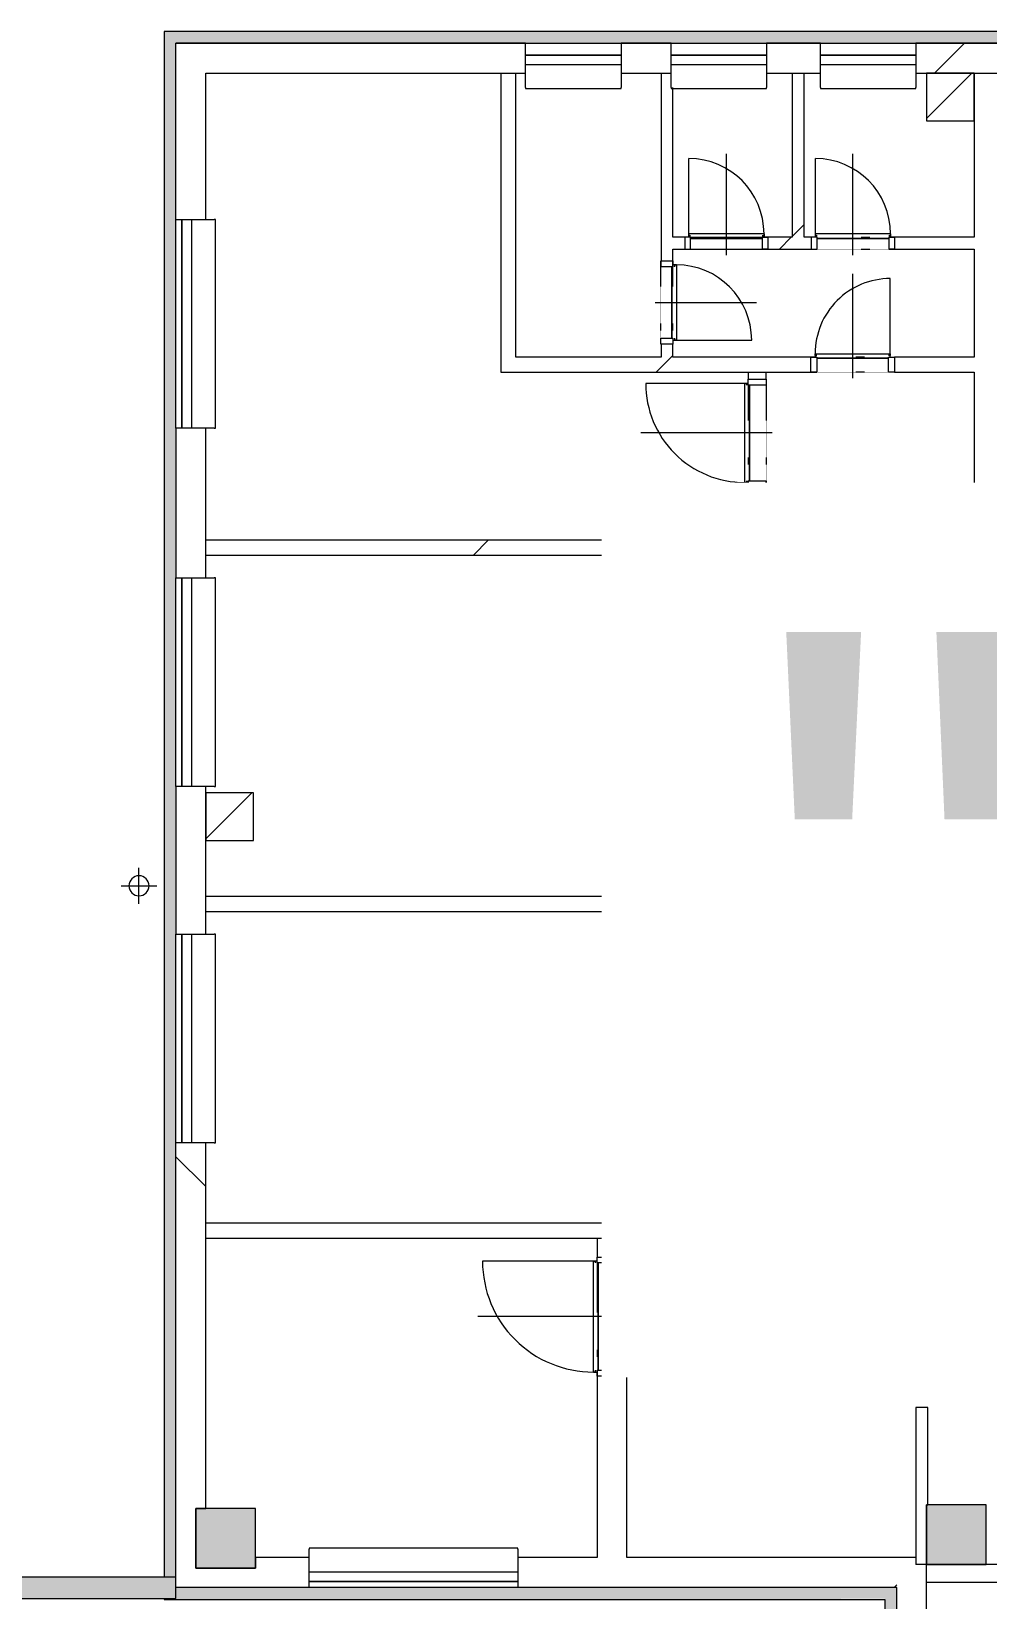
# Model space of a CAD drawing. Header units: millimetres. Extents: x 48671 to 278361, y -45352 to 20466.
# Drawn here: x 138045 to 146059, y -4239 to 8910 of the extents above; entities that cross this region are included whole.
import ezdxf

# ---------------------------------------------------------------- set-up
doc = ezdxf.new("R2010")
doc.units = ezdxf.units.MM
doc.linetypes.add('Čerchovaná se dvěma tečkami', pattern=[2.59, 1, -0.53, 0, -0.53, 0, -0.53])
for name, color, linetype, lineweight in [('A-DOOR', 31, 'Continuous', 13), ('A-DOOR-FRAM', 31, 'Continuous', 25), ('A-GENM', 13, 'Continuous', 13), ('A-GLAZ', 151, 'Continuous', 13), ('A-WALL', 113, 'Continuous', 13), ('A-WALL-PATT', 111, 'Continuous', 35), ('G-ANNO-TEXT', 231, 'Continuous', 9), ('P-PIPE', 3, 'Continuous', 13), ('P-PIPE-CNTR', 3, 'Continuous', 9), ('S-COLS', 52, 'Continuous', 13)]:
    doc.layers.add(name, color=color, linetype=linetype, lineweight=lineweight)
doc.styles.add('Arial_3', font='arial.ttf', dxfattribs={"height": 5000})
pattern_1 = [(45, (128744.6, 0), (-4242.6, 4242.6), [])]
pattern_2 = [(45, (128745, 0), (-7184, 7184), []), (45, (131618, 0), (-7184, 7184), []), (45, (137366, 0), (-4310.5, 10058), [4064, -2032, 67, -1965])]
pattern_3 = [(45, (128745, 0), (-7184.2, 7184.2), []), (45, (131618, -3e-12), (-7184.2, 7184.2), []), (45, (137366, -8e-12), (-4310.5, 10058), [4064, -2032, 67, -1965])]

# ---------------------------------------------------------------- blocks, each defined once
blk = doc.blocks.new('OKNO_2k_ - OKNO_2k_1750 x 1750-1963716-Mapka _ závislý 4')
at = {"layer": 'A-GLAZ', "lineweight": 9}
for p, q in [((-875, 126), (875, 126)), ((-875, 75), (-875, 126)), ((875, 75), (-875, 75)), ((-875, 75), (875, 75)), ((-875, -5), (-875, 75)), ((875, 126), (875, 75)), ((875, 75), (875, -5)), ((875, -5), (-875, -5))]:
    blk.add_line(p, q, dxfattribs=at)
blk = doc.blocks.new('OKNO_1k - OKNO_1k_800x900-2034288-Mapka _ závislý 4')
at = {"layer": 'A-GLAZ', "lineweight": 9}
for p, q in [((-400, 126), (400, 126)), ((-400, 25), (-400, 126)), ((400, 25), (-400, 25)), ((-400, 25), (400, 25)), ((-400, -55), (-400, 25)), ((400, 126), (400, 25)), ((400, 25), (400, -55)), ((400, -55), (-400, -55))]:
    blk.add_line(p, q, dxfattribs=at)
blk = doc.blocks.new('parapet s nosem_vnitní - parapet s nosem_vnitní-1280353-Mapka _ závislý 4')
at = {"layer": 'A-GENM', "lineweight": 9}
for p, q in [((-400, -190), (-400, 0)), ((400, 0), (400, -190)), ((-400, -190), (-400, -200)), ((-400, -200), (400, -200)), ((-400, -200), (400, -200)), ((400, -200), (400, -190))]:
    blk.add_line(p, q, dxfattribs=at)
blk = doc.blocks.new('OKNO_1k - OKNO_1k_800x900-2034289-Mapka _ závislý 4')
at = {"layer": 'A-GLAZ', "lineweight": 9}
for p, q in [((-400, 126), (400, 126)), ((-400, 25), (-400, 126)), ((400, 25), (-400, 25)), ((-400, 25), (400, 25)), ((-400, -55), (-400, 25)), ((400, 126), (400, 25)), ((400, 25), (400, -55)), ((400, -55), (-400, -55))]:
    blk.add_line(p, q, dxfattribs=at)
blk = doc.blocks.new('Betonový čtvercový sloup - 400 x 400-V149-Mapka _ závislý 4')
at = {"layer": 'S-COLS', "lineweight": 9}
h = blk.add_hatch(dxfattribs=at)
h.set_pattern_fill('FP_212', color=256, style=0, pattern_type=2)
h.set_pattern_definition([(45, (-16971, -2366), (-7184, 7184), []), (45, (-14098, -2366), (-7184, 7184), []), (45, (-8350, -2366), (-4311, 10058), [4064, -2032, 67, -1965])])
h.paths.add_polyline_path([(-200, -200), (200, -200), (200, 200), (-200, 200)])
for p, q in [((200, 200), (-200, 200)), ((-200, 200), (-200, -200)), ((200, -200), (200, 200)), ((-200, -200), (200, -200))]:
    blk.add_line(p, q, dxfattribs=at)
blk = doc.blocks.new('parapet s nosem_vnitní - parapet s nosem_vnitní-1501804-Mapka _ závislý 4')
at = {"layer": 'A-GENM', "lineweight": 9}
for p, q in [((-875, -190), (-875, 0)), ((875, 0), (875, -190)), ((-875, -190), (-875, -200)), ((-875, -200), (875, -200)), ((-875, -200), (875, -200)), ((875, -200), (875, -190))]:
    blk.add_line(p, q, dxfattribs=at)
blk = doc.blocks.new('DVERE_1k_oblozka - DD03_01_800x1970_koupelna-1549494-Mapka _ závislý 4')
at = {"layer": 'A-DOOR', "lineweight": 9}
for p, q in [((-450, 78), (-400, 78)), ((-450, -72), (-450, 78)), ((-400, 78), (-400, -72)), ((0, 128), (0, -972)), ((400, 78), (450, 78)), ((400, -72), (400, 78)), ((450, 78), (450, -72)), ((-400, -72), (-450, -72)), ((-415, -72), (-415, -932)), ((-415, -87), (-400, -87)), ((-415, -102), (-415, -87)), ((415, -102), (-415, -102)), ((-400, -62), (400, -62)), ((305, -102), (-305, -102)), ((450, -72), (400, -72)), ((400, -87), (415, -87)), ((415, -102), (415, -72)), ((415, -87), (415, -102))]:
    blk.add_line(p, q, dxfattribs=at)
at = {"layer": 'A-DOOR', "linetype": 'Čerchovaná se dvěma tečkami', "lineweight": 9}
for p, q in [((-400, 78), (400, 78)), ((-400, -72), (400, -72))]:
    blk.add_line(p, q, dxfattribs=at)
at = {"layer": 'A-DOOR', "lineweight": 9}
blk.add_arc((-415, -102), 830, 270, 0, dxfattribs=at)
at = {"layer": 'A-DOOR-FRAM', "lineweight": 9}
for p, q in [((-450, 78), (-400, 78)), ((-400, 78), (-400, -72)), ((400, -72), (400, 78)), ((450, 78), (400, 78)), ((-400, -72), (-450, -72)), ((400, -72), (450, -72))]:
    blk.add_line(p, q, dxfattribs=at)
blk = doc.blocks.new('DVERE_1k_oblozka - DD03_01_600x1970_koupelna-1940558-Mapka _ závislý 4')
at = {"layer": 'A-DOOR', "lineweight": 9}
for p, q in [((-350, 65), (-300, 65)), ((-350, -60), (-350, 65)), ((-300, 65), (-300, -60)), ((0, 115), (0, -760)), ((300, 65), (350, 65)), ((300, -60), (300, 65)), ((350, 65), (350, -60)), ((-300, -60), (-350, -60)), ((-315, -60), (-315, -720)), ((-315, -75), (-300, -75)), ((-315, -90), (-315, -75)), ((315, -90), (-315, -90)), ((-300, -50), (300, -50)), ((205, -90), (-205, -90)), ((350, -60), (300, -60)), ((300, -75), (315, -75)), ((315, -90), (315, -60)), ((315, -75), (315, -90))]:
    blk.add_line(p, q, dxfattribs=at)
at = {"layer": 'A-DOOR', "linetype": 'Čerchovaná se dvěma tečkami', "lineweight": 9}
for p, q in [((-300, 65), (300, 65)), ((-300, -60), (300, -60))]:
    blk.add_line(p, q, dxfattribs=at)
at = {"layer": 'A-DOOR', "lineweight": 9}
blk.add_arc((-315, -90), 630, 270, 0, dxfattribs=at)
at = {"layer": 'A-DOOR-FRAM', "lineweight": 9}
for p, q in [((-350, 65), (-300, 65)), ((-300, 65), (-300, -60)), ((300, -60), (300, 65)), ((350, 65), (300, 65)), ((-300, -60), (-350, -60)), ((300, -60), (350, -60))]:
    blk.add_line(p, q, dxfattribs=at)
blk = doc.blocks.new('DVERE_1k_oblozka - DD03_01_600x1970_koupelna-1549500-Mapka _ závislý 4')
at = {"layer": 'A-DOOR', "lineweight": 9}
for p, q in [((-315, 47), (-315, 707)), ((0, -103), (0, 747)), ((-300, 47), (-350, 47)), ((-350, 47), (-350, -53)), ((315, 77), (-315, 77)), ((-315, 77), (-315, 62)), ((-315, 62), (-300, 62)), ((-300, -53), (-300, 47)), ((-300, 37), (300, 37)), ((205, 77), (-205, 77)), ((300, 62), (315, 62)), ((350, 47), (300, 47)), ((300, 47), (300, -53)), ((315, 62), (315, 77)), ((315, 77), (315, 47)), ((350, -53), (350, 47)), ((-350, -53), (-300, -53)), ((300, -53), (350, -53))]:
    blk.add_line(p, q, dxfattribs=at)
at = {"layer": 'A-DOOR', "linetype": 'Čerchovaná se dvěma tečkami', "lineweight": 9}
for p, q in [((-300, 47), (300, 47)), ((-300, -53), (300, -53))]:
    blk.add_line(p, q, dxfattribs=at)
at = {"layer": 'A-DOOR', "lineweight": 9}
blk.add_arc((-315, 77), 630, 360, 90, dxfattribs=at)
at = {"layer": 'A-DOOR-FRAM', "lineweight": 9}
for p, q in [((-300, 47), (-350, 47)), ((-300, -53), (-300, 47)), ((300, 47), (300, -53)), ((300, 47), (350, 47)), ((-350, -53), (-300, -53)), ((350, -53), (300, -53))]:
    blk.add_line(p, q, dxfattribs=at)
blk = doc.blocks.new('DVERE_1k_oblozka - DD03_01_600x1970_koupelna-1549499-Mapka _ závislý 4')
at = {"layer": 'A-DOOR', "lineweight": 9}
for p, q in [((-350, 53), (-300, 53)), ((-350, -47), (-350, 53)), ((-300, 53), (-300, -47)), ((0, 103), (0, -747)), ((300, 53), (350, 53)), ((300, -47), (300, 53)), ((350, 53), (350, -47)), ((-300, -47), (-350, -47)), ((-315, -47), (-315, -707)), ((-315, -62), (-300, -62)), ((-315, -77), (-315, -62)), ((315, -77), (-315, -77)), ((-300, -37), (300, -37)), ((205, -77), (-205, -77)), ((350, -47), (300, -47)), ((300, -62), (315, -62)), ((315, -77), (315, -47)), ((315, -62), (315, -77))]:
    blk.add_line(p, q, dxfattribs=at)
at = {"layer": 'A-DOOR', "linetype": 'Čerchovaná se dvěma tečkami', "lineweight": 9}
for p, q in [((-300, 53), (300, 53)), ((-300, -47), (300, -47))]:
    blk.add_line(p, q, dxfattribs=at)
at = {"layer": 'A-DOOR', "lineweight": 9}
blk.add_arc((-315, -77), 630, 270, 0, dxfattribs=at)
at = {"layer": 'A-DOOR-FRAM', "lineweight": 9}
for p, q in [((-350, 53), (-300, 53)), ((-300, 53), (-300, -47)), ((300, -47), (300, 53)), ((350, 53), (300, 53)), ((-300, -47), (-350, -47)), ((300, -47), (350, -47))]:
    blk.add_line(p, q, dxfattribs=at)
blk = doc.blocks.new('DVERE_1k_oblozka - DD03_01_800x1970_koupelna-1941344-Mapka _ závislý 4')
at = {"layer": 'A-DOOR', "lineweight": 9}
for p, q in [((0, 178), (0, -1022)), ((-450, 128), (-400, 128)), ((-450, -122), (-450, 128)), ((-400, 128), (-400, -122)), ((400, 128), (450, 128)), ((400, -122), (400, 128)), ((450, 128), (450, -122)), ((-400, -122), (-450, -122)), ((-415, -122), (-415, -982)), ((-400, -112), (400, -112)), ((450, -122), (400, -122)), ((415, -152), (415, -122)), ((-415, -137), (-400, -137)), ((-415, -152), (-415, -137)), ((415, -152), (-415, -152)), ((305, -152), (-305, -152)), ((400, -137), (415, -137)), ((415, -137), (415, -152))]:
    blk.add_line(p, q, dxfattribs=at)
at = {"layer": 'A-DOOR', "linetype": 'Čerchovaná se dvěma tečkami', "lineweight": 9}
for p, q in [((-400, 128), (400, 128)), ((-400, -122), (400, -122))]:
    blk.add_line(p, q, dxfattribs=at)
at = {"layer": 'A-DOOR', "lineweight": 9}
blk.add_arc((-415, -152), 830, 270, 0, dxfattribs=at)
at = {"layer": 'A-DOOR-FRAM', "lineweight": 9}
for p, q in [((-450, 128), (-400, 128)), ((-400, 128), (-400, -122)), ((400, -122), (400, 128)), ((450, 128), (400, 128)), ((-400, -122), (-450, -122)), ((400, -122), (450, -122))]:
    blk.add_line(p, q, dxfattribs=at)
blk = doc.blocks.new('DVERE_1k_oblozka - DD03_01_900x1970-1941784-Mapka _ závislý 4')
at = {"layer": 'A-DOOR', "lineweight": 9}
for p, q in [((0, 178), (0, -1122)), ((-500, 128), (-450, 128)), ((-500, -122), (-500, 128)), ((-450, 128), (-450, -122)), ((450, 128), (500, 128)), ((450, -122), (450, 128)), ((500, 128), (500, -122)), ((-450, -122), (-500, -122)), ((-465, -122), (-465, -1082)), ((-450, -112), (450, -112)), ((500, -122), (450, -122)), ((465, -152), (465, -122)), ((-465, -137), (-450, -137)), ((-465, -152), (-465, -137)), ((465, -152), (-465, -152)), ((355, -152), (-355, -152)), ((450, -137), (465, -137)), ((465, -137), (465, -152))]:
    blk.add_line(p, q, dxfattribs=at)
at = {"layer": 'A-DOOR', "linetype": 'Čerchovaná se dvěma tečkami', "lineweight": 9}
for p, q in [((-450, 128), (450, 128)), ((-450, -122), (450, -122))]:
    blk.add_line(p, q, dxfattribs=at)
at = {"layer": 'A-DOOR', "lineweight": 9}
blk.add_arc((-465, -152), 930, 270, 0, dxfattribs=at)
at = {"layer": 'A-DOOR-FRAM', "lineweight": 9}
for p, q in [((-500, 128), (-450, 128)), ((-450, 128), (-450, -122)), ((450, -122), (450, 128)), ((500, 128), (450, 128)), ((-450, -122), (-500, -122)), ((450, -122), (500, -122))]:
    blk.add_line(p, q, dxfattribs=at)
blk = doc.blocks.new('DVERE_1k_oblozka - DD03_01_800x1970_koupelna-2042788-Mapka _ závislý 4')
at = {"layer": 'A-DOOR', "lineweight": 9}
for p, q in [((0, -78), (0, 922)), ((-415, 22), (-415, 882)), ((-400, 22), (-450, 22)), ((-450, 22), (-450, -28)), ((415, 52), (-415, 52)), ((-415, 52), (-415, 37)), ((-415, 37), (-400, 37)), ((-400, -28), (-400, 22)), ((-400, 12), (400, 12)), ((305, 52), (-305, 52)), ((400, 37), (415, 37)), ((450, 22), (400, 22)), ((400, 22), (400, -28)), ((415, 37), (415, 52)), ((415, 52), (415, 22)), ((450, -28), (450, 22)), ((-450, -28), (-400, -28)), ((400, -28), (450, -28))]:
    blk.add_line(p, q, dxfattribs=at)
at = {"layer": 'A-DOOR', "linetype": 'Čerchovaná se dvěma tečkami', "lineweight": 9}
for p, q in [((-400, 22), (400, 22)), ((-400, -28), (400, -28))]:
    blk.add_line(p, q, dxfattribs=at)
at = {"layer": 'A-DOOR', "lineweight": 9}
blk.add_arc((-415, 52), 830, 360, 90, dxfattribs=at)
at = {"layer": 'A-DOOR-FRAM', "lineweight": 9}
for p, q in [((-400, 22), (-450, 22)), ((-400, -28), (-400, 22)), ((400, 22), (400, -28)), ((400, 22), (450, 22)), ((-450, -28), (-400, -28)), ((450, -28), (400, -28))]:
    blk.add_line(p, q, dxfattribs=at)

msp = doc.modelspace()

# ---------------------------------------------------------------- hatches: boundary and pattern name
at = {"layer": 'A-WALL-PATT', "lineweight": 9}
h = msp.add_hatch(color=256, dxfattribs=at)
h.paths.add_polyline_path([(155176.6, 8810.3), (155176.6, 8910.3), (149647.3, 8910.3), (149647.3, 8810.3), (155076.6, 8810.3)])
h.paths.add_polyline_path([(139156.6, 8810.3), (147847.3, 8810.3), (147847.3, 8910.3), (139156.6, 8910.3)])
for color, points in [(256, [(139156.6, -4049.7), (139256.6, -4049.7), (139256.6, 8810.3), (139156.6, 8810.3), (139156.6, -3886.1)]), (256, [(139256.6, -4229.7), (139256.6, -4049.7), (137951, -4049.7), (137952.1, -4229.7), (139156.6, -4229.7)]), (256, [(144080, -4236.1), (145197.3, -4229.7), (145197.3, -4136.1), (139256.6, -4136.1), (139256.6, -4236.1), (139972.7, -4236.1)]), (41, [(145197.3, -16143.3), (145297.3, -16143.3), (145297.3, -4136.1), (145197.3, -4136.1), (145197.3, -14721.7)])]:
    msp.add_hatch(color=color, dxfattribs=at).paths.add_polyline_path(points)
h = msp.add_hatch(dxfattribs=at)
h.set_pattern_fill('FP_163', color=256, angle=-315, style=0, pattern_type=2)
h.set_pattern_definition([(225, (145864, 8810), (5747.4, -5747.4), []), (180, (136705.7, 6118), (-5747.4, -5747.4), [1016, -10478.7]), (225, (135690, 6118), (5747.4, -5747.4), [1016, -7112]), (270, (134971, 5400), (5747.4, -5747.4), [1016, -10478.7]), (315, (134971, 4384), (5747.4, 5747.4), [1016, -7112]), (180, (136705.7, 3665.3), (-5747.4, -5747.4), [1016, -10478.7]), (225, (137424, 4384), (5747.4, -5747.4), [1016, -7112]), (270, (137424, 5400), (5747.4, -5747.4), [1016, -10478.7]), (315, (136706, 6118), (5747.4, 5747.4), [1016, -7112]), (225, (134042.4, 2736.5), (5747.4, -5747.4), [2032, -6096])])
h.paths.add_polyline_path([(154826.6, 8560.3), (155076.6, 8560.3), (155076.6, 8810.3), (152788, 8810.3), (152788, 8560.3), (153210.2, 8560.3)])
h.paths.add_polyline_path([(139506.6, 8560.3), (142187.1, 8560.3), (142187.1, 8810.3), (139256.6, 8810.3), (139256.6, 8560.3)])
h.paths.add_polyline_path([(143407.1, 8560.3), (143407.1, 8810.3), (142987.1, 8810.3), (142987.1, 8560.3), (143321.7, 8560.3)])
h.paths.add_polyline_path([(150511.7, 8560.3), (151988, 8560.3), (151988, 8810.3), (149647.3, 8810.3), (149647.3, 8560.3)])
h.paths.add_polyline_path([(144207.1, 8560.3), (144657.1, 8577.6), (144657.1, 8810.3), (144207.1, 8810.3), (144207.1, 8604.7)])
h.paths.add_polyline_path([(145457.1, 8560.3), (147847.3, 8560.3), (147847.3, 8810.3), (145457.1, 8810.3), (145457.1, 8630.3)])
h = msp.add_hatch(dxfattribs=at)
h.set_pattern_fill('FP_162', color=256, angle=45, style=0, pattern_type=2)
h.set_pattern_definition([(315, (139256.6, -536.6), (5747.4, 5747.4), []), (270, (141949, -9694.5), (5747.4, -5747.4), [1016, -10478.7]), (315, (141949, -10710.5), (5747.4, 5747.4), [1016, -7112]), (0, (142667, -11429), (5747.4, 5747.4), [1016, -10478.7]), (45, (143683, -11429), (-5747.4, 5747.4), [1016, -7112]), (270, (144401.6, -9694.5), (5747.4, -5747.4), [1016, -10478.7]), (315, (143683, -8976), (5747.4, 5747.4), [1016, -7112]), (0, (142667, -8976), (5747.4, 5747.4), [1016, -10478.7]), (45, (141949, -9694.5), (-5747.4, 5747.4), [1016, -7112]), (315, (145330.4, -12358), (5747.4, 5747.4), [2032, -6096])])
h.paths.add_polyline_path([(139256.6, -3886.1), (139423.1, -3886.1), (139423.1, -3474), (139506.6, -3474), (139506.6, -408.1), (139256.6, -408.1), (139256.6, -3474)])
h.paths.add_polyline_path([(139386.6, 1341.9), (139506.6, 1341.9), (139504.4, 2577.8), (139256.6, 2577.8), (139256.6, 1341.9), (139306.6, 1341.9)])
h.paths.add_polyline_path([(139431.9, 4327.8), (139506.6, 4327.8), (139506.6, 5582.8), (139256.6, 5582.8), (139256.6, 4327.8), (139386.6, 4327.8)])
h.paths.add_polyline_path([(139306.6, 7332.8), (139506.6, 7332.8), (139506.6, 8560.3), (139256.6, 8560.3), (139256.6, 7332.8)])
h = msp.add_hatch(dxfattribs=at)
h.set_pattern_fill('FP_145', color=256, style=0, pattern_type=2)
h.set_pattern_definition(pattern_1)
h.paths.add_polyline_path([(143321.7, 6177.3), (143421.7, 6177.3), (143421.7, 6287.3), (143321.7, 6287.3)])
h.paths.add_polyline_path([(143321.7, 6987.3), (143421.7, 6987.3), (143407.1, 8560.3), (143321.7, 8560.3), (143321.7, 7987)])
h = msp.add_hatch(dxfattribs=at)
h.set_pattern_fill('FP_145', color=256, style=0, pattern_type=2)
h.set_pattern_definition(pattern_1)
h.paths.add_polyline_path([(144520.2, 7183.7), (144520.2, 8560.3), (144420.2, 8560.3), (144420.2, 7183.7)])
h = msp.add_hatch(dxfattribs=at)
h.set_pattern_fill('FP_145', color=256, style=0, pattern_type=2)
h.set_pattern_definition(pattern_1)
h.paths.add_polyline_path([(144580.2, 7083.7), (144580.2, 7183.7), (144220.2, 7183.7), (144220.2, 7083.7)])
h.paths.add_polyline_path([(143421.7, 7083.7), (143520.2, 7083.7), (143520.2, 7183.7), (143421.7, 7183.7)])
h.paths.add_polyline_path([(145945.9, 7083.7), (145945.9, 7183.7), (145280.2, 7183.7), (145280.2, 7083.7)])
h = msp.add_hatch(dxfattribs=at)
h.set_pattern_fill('FP_145', color=256, style=0, pattern_type=2)
h.set_pattern_definition(pattern_1)
h.paths.add_polyline_path([(144578.2, 6052.3), (144578.2, 6177.3), (141979.2, 6177.3), (141979.2, 6052.3), (144203.2, 6052.3)])
h.paths.add_polyline_path([(145278.2, 6052.3), (145945.9, 6052.3), (145945.9, 6177.3), (145278.2, 6177.3)])
h = msp.add_hatch(dxfattribs=at)
h.set_pattern_fill('FP_224', color=256, angle=45, style=0, pattern_type=2)
h.set_pattern_definition([(135, (144203, 4856), (-5747, -5747), []), (90, (141511, 14014), (-5747.4, 5747.4), [1016, -10478.7]), (135, (141511, 15030), (-5747.4, -5747.4), [1016, -7112]), (180, (140792.6, 15748.4), (-5747.4, -5747.4), [1016, -10478.7]), (225, (139777, 15748), (5747.4, -5747.4), [1016, -7112]), (90, (139058, 14014), (-5747.4, 5747.4), [1016, -10478.7]), (135, (139777, 13295.5), (-5747.4, -5747.4), [1016, -7112]), (180, (140792.6, 13295.5), (-5747.4, -5747.4), [1016, -10478.7]), (225, (141511, 14014), (5747.4, -5747.4), [1016, -7112]), (135, (138129, 16677), (-5747.4, -5747.4), [2032, -6096])])
h.paths.add_polyline_path([(143953.2, -1083.3), (144203.2, -1083.3), (144203.2, 1.7), (143953.2, 1.7)])
h.paths.add_polyline_path([(143953.2, 901.7), (144203.2, 901.7), (144203.2, 3076.7), (143953.2, 3076.7), (143953.2, 1174.4)])
h.paths.add_polyline_path([(144080, 3976.7), (144203.2, 3976.7), (144203.2, 5048), (143953.2, 5048), (143953.2, 3976.7)])
h = msp.add_hatch(dxfattribs=at)
h.set_pattern_fill('FP_145', color=256, style=0, pattern_type=2)
h.set_pattern_definition(pattern_1)
h.paths.add_polyline_path([(139506.6, 4519.2), (143953.2, 4519.2), (143953.2, 4644.2), (139506.6, 4644.2)])
h = msp.add_hatch(dxfattribs=at)
h.set_pattern_fill('FP_150', color=256, angle=45, style=0, pattern_type=2)
h.set_pattern_definition([(45, (128745, 0), (-7184, 7184), []), (45, (131618, -3e-12), (-7184, 7184), []), (45, (137366, -7e-12), (-4311, 10058), [4064, -2032, 67, -1965])])
h.paths.add_polyline_path([(145423.2, -1150.8), (145473.2, -1150.8), (145473.2, 2919.2), (145423.2, 2919.2), (145423.2, 1174.4)])
h = msp.add_hatch(dxfattribs=at)
h.set_pattern_fill('FP_151', color=256, angle=45, style=0, pattern_type=2)
h.set_pattern_definition(pattern_3)
h.paths.add_polyline_path([(157358, 2869.2), (157968, 2869.2), (157968, 2919.2), (157358, 2919.2)])
h.paths.add_polyline_path([(147495.2, 2869.2), (148107.4, 2869.2), (148107.4, 2919.2), (145473.2, 2919.2), (145473.2, 2869.2)])
h.paths.add_polyline_path([(154269.5, 2869.2), (154269.5, 2919.2), (153209.5, 2919.2), (153209.5, 2869.2), (153774.5, 2869.2)])
h.paths.add_polyline_path([(156358, 2869.2), (156358, 2919.2), (155269.5, 2919.2), (155269.5, 2869.2), (155854.5, 2869.2)])
h.paths.add_polyline_path([(151037.4, 2869.2), (152209.5, 2869.2), (152209.5, 2919.2), (151037.4, 2919.2)])
h.paths.add_polyline_path([(149007.4, 2869.2), (150137.4, 2869.2), (150137.4, 2919.2), (149007.4, 2919.2)])
h = msp.add_hatch(dxfattribs=at)
h.set_pattern_fill('FP_151', color=256, angle=45, style=0, pattern_type=2)
h.set_pattern_definition(pattern_3)
h.paths.add_polyline_path([(145473.2, -1200.8), (145473.2, -1150.8), (145323.2, -1150.8), (145323.2, -1200.8), (145423.2, -1200.8)])
h.paths.add_polyline_path([(144203.2, -1200.8), (144423.2, -1200.8), (144423.2, -1150.8), (144203.2, -1150.8)])
h = msp.add_hatch(dxfattribs=at)
h.set_pattern_fill('FP_225', color=256, angle=45, style=0, pattern_type=2)
h.set_pattern_definition([(135, (143036, 326.5), (-5747, -5747), []), (90, (140343.5, 9484.4), (-5747.4, 5747.4), [1016, -10478.7]), (135, (140343.5, 10500), (-5747.4, -5747.4), [1016, -7112]), (180, (139625, 11219), (-5747.4, -5747.4), [1016, -10478.7]), (225, (138609, 11219), (5747.4, -5747.4), [1016, -7112]), (90, (137890.7, 9484.4), (-5747.4, 5747.4), [1016, -10478.7]), (135, (138609, 8766), (-5747.4, -5747.4), [1016, -7112]), (180, (139625, 8766), (-5747.4, -5747.4), [1016, -10478.7]), (225, (140343.5, 9484), (5747.4, -5747.4), [1016, -7112]), (135, (136962, 12148), (-5747.4, -5747.4), [2032, -6096])])
h.paths.add_polyline_path([(143035.7, -3886.1), (143035.7, -2365.8), (142785.7, -2365.8), (142785.7, -3886.1)])
h.paths.add_polyline_path([(142785.7, -1365.8), (143035.7, -1365.8), (143035.7, -1208.3), (142785.7, -1208.3)])
h = msp.add_hatch(dxfattribs=at)
h.set_pattern_fill('FP_161', color=256, angle=45, style=0, pattern_type=2)
h.set_pattern_definition([(45, (145276, -4136), (-5747, 5747), []), (8e-14, (154433.6, -1444), (5747.4, 5747.4), [1016, -10478.7]), (45, (155449.6, -1444), (-5747.4, 5747.4), [1016, -7112]), (90, (156168, -725.6), (-5747.4, 5747.4), [1016, -10478.7]), (135, (156168, 290.4), (-5747.4, -5747.4), [1016, -7112]), (8e-14, (154433.6, 1009), (5747.4, 5747.4), [1016, -10478.7]), (45, (153715, 290.4), (-5747.4, 5747.4), [1016, -7112]), (90, (153715, -725.6), (-5747.4, 5747.4), [1016, -10478.7]), (135, (154433.6, -1444), (-5747.4, -5747.4), [1016, -7112]), (45, (157097, 1938), (-5747.4, 5747.4), [2032, -6096])])
h.paths.add_polyline_path([(145197.3, -4136.1), (145297.3, -4136.1), (145297.3, -3886.1), (142121.6, -3906.5), (142121.6, -4136.1), (144080, -4136.1)])
h.paths.add_polyline_path([(139923.1, -4136.1), (140371.6, -4136.1), (140371.6, -3886.1), (139923.1, -3886.1), (139923.1, -3974), (139423.1, -3974), (139423.1, -3886.1), (139256.6, -3886.1), (139256.6, -4136.1), (139423.1, -4136.1)])
h = msp.add_hatch(dxfattribs=at)
h.set_pattern_fill('FP_152', color=256, angle=45, style=0, pattern_type=2)
h.set_pattern_definition([(315, (145297, -12888), (5747, 5747), []), (270, (147989.5, -22046.3), (5747.4, -5747.4), [1016, -10478.7]), (315, (147989.5, -23062), (5747.4, 5747.4), [1016, -7112]), (1e-13, (148708, -23781), (5747.4, 5747.4), [1016, -10478.7]), (45, (149724, -23781), (-5747.4, 5747.4), [1016, -7112]), (270, (150442.3, -22046.3), (5747.4, -5747.4), [1016, -10478.7]), (315, (149724, -21328), (5747.4, 5747.4), [1016, -7112]), (1e-13, (148708, -21328), (5747.4, 5747.4), [1016, -10478.7]), (45, (147989.5, -22046), (-5747.4, 5747.4), [1016, -7112]), (315, (151371, -24709.6), (5747.4, 5747.4), [2032, -6096])])
h.paths.add_polyline_path([(145297.3, -16143.3), (145547.3, -16143.3), (145547.3, -13593.3), (145297.3, -13593.3), (145297.3, -14721.7)])
h.paths.add_polyline_path([(145427.3, -11193.3), (145547.3, -11193.3), (145527.4, -9943.3), (145297.3, -9943.3), (145297.3, -11193.3), (145347.3, -11193.3)])
h.paths.add_polyline_path([(145427.3, -7543.3), (145547.3, -7543.3), (145547.3, -3943.4), (145457.3, -3943.4), (145457.3, -3886.1), (145297.3, -3886.1), (145297.3, -7543.3), (145347.3, -7543.3)])
h = msp.add_hatch(dxfattribs=at)
h.set_pattern_fill('FP_145', color=256, style=0, pattern_type=2)
h.set_pattern_definition(pattern_1)
h.paths.add_polyline_path([(150241.1, -4093.4), (151954.9, -4093.4), (151954.9, -3956.1), (145547.3, -3943.4), (145547.3, -4093.4), (148187.4, -4093.4)])
at = {"layer": 'S-COLS', "lineweight": 9}
h = msp.add_hatch(dxfattribs=at)
h.set_pattern_fill('FP_202', color=256, style=0, pattern_type=2)
h.set_pattern_definition(pattern_2)
h.paths.add_polyline_path([(145545.9, 8160.3), (145945.9, 8160.3), (145945.9, 8560.3), (145545.9, 8560.3)])
h = msp.add_hatch(dxfattribs=at)
h.set_pattern_fill('FP_202', color=256, style=0, pattern_type=2)
h.set_pattern_definition(pattern_2)
h.paths.add_polyline_path([(139906.6, 2125.9), (139906.6, 2525.9), (139506.6, 2525.9), (139506.6, 2125.9)])
at = {"layer": 'S-COLS'}
for points in [[(139923.1, -3974), (139923.1, -3474), (139423.1, -3474), (139423.1, -3974), (139506.6, -3974)], [(145557.3, -3943.4), (146047.3, -3943.4), (146047.3, -3443.4), (145547.3, -3443.4), (145547.3, -3943.4)]]:
    msp.add_hatch(color=256, dxfattribs=at).paths.add_polyline_path(points)

# ---------------------------------------------------------------- linework, layer by layer
at = {"layer": 'A-WALL', "lineweight": 9}
for p, q in [((147847.3, 8910.3), (139156.6, 8910.3)), ((139156.6, 8910.3), (139156.6, -4049.7)), ((139256.6, 8810.3), (142187.1, 8810.3)), ((142187.1, 8810.3), (139256.6, 8810.3)), ((139256.6, 7332.8), (139256.6, 8810.3)), ((142987.1, 8810.3), (143407.1, 8810.3)), ((143407.1, 8810.3), (142987.1, 8810.3)), ((144207.1, 8810.3), (144657.1, 8810.3)), ((144657.1, 8810.3), (144207.1, 8810.3)), ((145457.1, 8810.3), (147847.3, 8810.3)), ((147847.3, 8810.3), (145457.1, 8810.3)), ((139506.6, 7332.8), (139506.6, 8560.3)), ((139506.6, 8560.3), (142187.1, 8560.3)), ((141979.2, 8560.3), (141979.2, 6052.3)), ((142104.2, 6177.3), (142104.2, 8560.3)), ((142987.1, 8560.3), (143407.1, 8560.3)), ((143321.7, 8560.3), (143321.7, 6987.3)), ((144207.1, 8560.3), (144657.1, 8560.3)), ((144420.2, 8560.3), (144420.2, 7183.7)), ((144520.2, 7183.7), (144520.2, 8560.3)), ((145457.1, 8560.3), (147365.9, 8560.3)), ((145945.9, 8560.3), (145945.9, 7183.7)), ((143421.7, 7183.7), (143421.7, 8440.3)), ((143520.2, 7183.7), (143421.7, 7183.7)), ((144420.2, 7183.7), (144220.2, 7183.7)), ((144580.2, 7183.7), (144520.2, 7183.7)), ((145945.9, 7183.7), (145280.2, 7183.7)), ((143421.7, 7083.7), (143520.2, 7083.7)), ((143421.7, 6987.3), (143421.7, 7083.7)), ((144220.2, 7083.7), (144580.2, 7083.7)), ((145280.2, 7083.7), (145945.9, 7083.7)), ((145945.9, 7083.7), (145945.9, 6177.3)), ((143321.7, 6287.3), (143321.7, 6177.3)), ((143421.7, 6177.3), (143421.7, 6287.3)), ((141979.2, 6052.3), (144578.2, 6052.3)), ((143321.7, 6177.3), (142104.2, 6177.3)), ((144578.2, 6177.3), (143421.7, 6177.3)), ((144053.2, 6052.3), (144053.2, 5993)), ((144203.2, 5993), (144203.2, 6052.3)), ((145945.9, 6177.3), (145278.2, 6177.3)), ((145278.2, 6052.3), (145945.9, 6052.3)), ((145945.9, 6052.3), (145945.9, 4725.3)), ((139256.6, 5582.8), (139256.6, 4327.8)), ((139506.6, 4327.8), (139506.6, 5582.8)), ((143953.2, 5048), (143953.2, 3976.7)), ((143953.2, 5048), (144203.2, 5048)), ((144053.2, 5093), (144053.2, 5048)), ((144203.2, 3976.7), (144203.2, 5093)), ((143953.2, 4644.2), (139506.6, 4644.2)), ((145945.9, 4725.3), (146070.9, 4725.3)), ((139506.6, 4519.2), (143953.2, 4519.2)), ((143953.2, 3076.7), (143953.2, 901.7)), ((144203.2, 901.7), (144203.2, 3076.7)), ((145423.2, 2919.2), (145423.2, -1150.8)), ((148107.4, 2919.2), (145423.2, 2919.2)), ((145473.2, -1200.8), (145473.2, 2869.2)), ((145473.2, 2869.2), (147495.2, 2869.2)), ((139256.6, 2577.8), (139256.6, 1341.9)), ((139506.6, 1341.9), (139506.6, 2577.8)), ((143953.2, 1656.7), (139506.6, 1656.7)), ((139506.6, 1531.7), (143953.2, 1531.7)), ((143953.2, 1.7), (143953.2, -1083.3)), ((144203.2, -1208.3), (144203.2, 1.7)), ((139256.6, -4229.7), (139256.6, -408.1)), ((139506.6, -3474), (139506.6, -408.1)), ((144203.2, -1083.3), (139506.6, -1083.3)), ((144423.2, -1150.8), (144203.2, -1150.8)), ((145423.2, -1150.8), (145323.2, -1150.8)), ((139506.6, -1208.3), (144203.2, -1208.3)), ((142785.7, -1208.3), (142785.7, -1365.8)), ((143035.7, -1365.8), (143035.7, -1208.3)), ((144203.2, -1200.8), (144423.2, -1200.8)), ((145323.2, -1200.8), (145473.2, -1200.8)), ((142785.7, -2365.8), (142785.7, -3886.1)), ((143035.7, -3886.1), (143035.7, -2365.8)), ((145557.3, -2628.4), (145457.3, -2628.4)), ((145457.3, -2628.4), (145457.3, -3943.4)), ((145557.3, -3443.4), (145557.3, -2628.4)), ((139423.1, -3974), (139423.1, -3474)), ((139423.1, -3474), (139506.6, -3474)), ((145547.3, -7543.3), (145547.3, -3443.4)), ((145547.3, -3443.4), (145557.3, -3443.4)), ((140371.6, -3886.1), (139923.1, -3886.1)), ((139923.1, -3886.1), (139923.1, -3974)), ((142785.7, -3886.1), (142121.6, -3886.1)), ((145457.3, -3886.1), (143035.7, -3886.1)), ((151360.2, -3943.4), (145457.3, -3943.4)), ((139256.6, -4049.7), (137951, -4049.7)), ((139923.1, -3974), (139423.1, -3974)), ((140371.6, -4136.1), (139256.6, -4136.1)), ((145297.3, -4136.1), (142121.6, -4136.1)), ((145547.3, -4093.4), (151954.9, -4093.4)), ((137952.1, -4229.7), (139256.6, -4229.7)), ((139156.6, -4229.7), (139156.6, -4236.1)), ((139156.6, -4236.1), (145197.3, -4236.1))]:
    msp.add_line(p, q, dxfattribs=at)
at = {"layer": 'A-WALL', "color": 40, "lineweight": 9}
for p, q in [((145297.3, -7543.3), (145297.3, -4136.1)), ((145197.3, -4236.1), (145197.3, -16143.3))]:
    msp.add_line(p, q, dxfattribs=at)
at = {"layer": 'P-PIPE', "lineweight": 9}
for start, end in [(0, 180), (180, 360)]:
    msp.add_arc((138946.6, 1746.6), 84.1, start, end, dxfattribs=at)
at = {"layer": 'P-PIPE-CNTR'}
for p, q in [((138946.6, 1596.6), (138946.6, 1896.6)), ((138796.6, 1746.6), (139096.6, 1746.6))]:
    msp.add_line(p, q, dxfattribs=at)
at = {"layer": 'S-COLS', "lineweight": 9}
for p, q in [((145945.9, 8560.3), (145545.9, 8560.3)), ((145545.9, 8560.3), (145545.9, 8160.3)), ((145945.9, 8160.3), (145945.9, 8560.3)), ((145545.9, 8160.3), (145945.9, 8160.3)), ((139906.6, 2525.9), (139506.6, 2525.9)), ((139506.6, 2525.9), (139506.6, 2125.9)), ((139906.6, 2125.9), (139906.6, 2525.9)), ((139506.6, 2125.9), (139906.6, 2125.9)), ((139506.6, -3474), (139423.1, -3474)), ((139423.1, -3474), (139423.1, -3886.1)), ((139923.1, -3474), (139506.6, -3474)), ((139923.1, -3886.1), (139923.1, -3474)), ((145557.3, -3443.4), (145547.3, -3443.4)), ((145547.3, -3443.4), (145547.3, -3943.4)), ((146047.3, -3443.4), (145557.3, -3443.4)), ((146047.3, -3943.4), (146047.3, -3443.4)), ((139423.1, -3886.1), (139423.1, -3974)), ((139923.1, -3974), (139923.1, -3886.1)), ((145547.3, -3943.4), (146047.3, -3943.4)), ((139423.1, -3974), (139923.1, -3974))]:
    msp.add_line(p, q, dxfattribs=at)

# ---------------------------------------------------------------- block references
at = {"layer": 'A-DOOR', "lineweight": 9}
for name, p in [('DVERE_1k_oblozka - DD03_01_600x1970_koupelna-1549500-Mapka _ závislý 4', (143870.2, 7136.5)), ('DVERE_1k_oblozka - DD03_01_600x1970_koupelna-1549500-Mapka _ závislý 4', (144930.2, 7136.5)), ('DVERE_1k_oblozka - DD03_01_800x1970_koupelna-2042788-Mapka _ závislý 4', (144873.2, -1173))]:
    msp.add_blockref(name, p, dxfattribs=at)
for name, p, rotation in [('DVERE_1k_oblozka - DD03_01_600x1970_koupelna-1549499-Mapka _ závislý 4', (143374.6, 6637.3), 89.9999999999999), ('DVERE_1k_oblozka - DD03_01_600x1970_koupelna-1940558-Mapka _ závislý 4', (144928.2, 6117.7), 180), ('DVERE_1k_oblozka - DD03_01_800x1970_koupelna-1549494-Mapka _ závislý 4', (144125.3, 5543), 269.9999999999999), ('DVERE_1k_oblozka - DD03_01_800x1970_koupelna-1941344-Mapka _ závislý 4', (144075.3, 3526.7), 269.9999999999999), ('DVERE_1k_oblozka - DD03_01_800x1970_koupelna-1941344-Mapka _ závislý 4', (144075.3, 451.7), 269.9999999999999), ('DVERE_1k_oblozka - DD03_01_900x1970-1941784-Mapka _ závislý 4', (142907.8, -1865.8), 269.9999999999999)]:
    msp.add_blockref(name, p, dxfattribs=dict(at, rotation=rotation))
at = {"layer": 'A-GENM', "lineweight": 9}
for p in [(142587.1, 8630.3), (143807.1, 8630.3), (145057.1, 8630.3)]:
    msp.add_blockref('parapet s nosem_vnitní - parapet s nosem_vnitní-1280353-Mapka _ závislý 4', p, dxfattribs=at)
for p, rotation in [((139386.6, 6457.8), 89.99999999999991), ((139386.6, 3452.8), 89.99999999999991), ((139386.6, 466.9), 89.99999999999991), ((141246.6, -4006.1), 180)]:
    msp.add_blockref('parapet s nosem_vnitní - parapet s nosem_vnitní-1501804-Mapka _ závislý 4', p, dxfattribs=dict(at, rotation=rotation))
at = {"layer": 'A-GLAZ', "lineweight": 9}
for name, p in [('OKNO_1k - OKNO_1k_800x900-2034288-Mapka _ závislý 4', (142587.1, 8685.3)), ('OKNO_1k - OKNO_1k_800x900-2034289-Mapka _ závislý 4', (143807.1, 8685.3)), ('OKNO_1k - OKNO_1k_800x900-2034288-Mapka _ závislý 4', (145057.1, 8685.3))]:
    msp.add_blockref(name, p, dxfattribs=at)
for p, rotation in [((139381.6, 6457.8), 89.99999999999991), ((139381.6, 3452.8), 89.99999999999991), ((139381.6, 466.9), 89.99999999999991), ((141246.6, -4011.1), 180)]:
    msp.add_blockref('OKNO_2k_ - OKNO_2k_1750 x 1750-1963716-Mapka _ závislý 4', p, dxfattribs=dict(at, rotation=rotation))
at = {"layer": 'S-COLS', "lineweight": 9}
msp.add_blockref('Betonový čtvercový sloup - 400 x 400-V149-Mapka _ závislý 4', (145715.9, 2365.9), dxfattribs=at)

# ---------------------------------------------------------------- next in the draw order: texts
at = {"layer": 'G-ANNO-TEXT', "color": 7, "insert": (144074.6, 3875.6), "char_height": 5000, "width": 11704.638, "attachment_point": 1, "style": 'Arial_3', "bg_fill": 3, "box_fill_scale": 1.25, "bg_fill_color": 256, "bg_fill_true_color": 13158600, "bg_fill_transparency": 0}
msp.add_mtext('"A"', dxfattribs=at)

doc.saveas('drawing.dxf')
